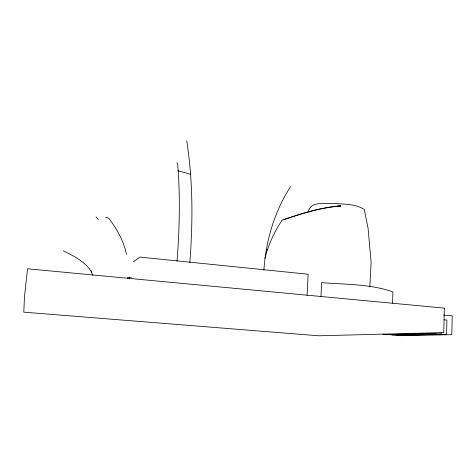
<?xml version="1.0" encoding="UTF-8"?>
<svg xmlns="http://www.w3.org/2000/svg" width="476" height="476" viewBox="0 0 476 476"><rect width="100%" height="100%" fill="white"/><g stroke="black" fill="none" stroke-linecap="round" stroke-linejoin="round"><path stroke-width="0.71" d="M441.389 332.331L441.359 333.783L392.295 334.92M392.545 303.194L392.92 291.913C370.298 283.857 345.374 284.606 321.651 282.625L320.979 296.5M127.752 278.93L127.824 277.46M307.062 295.382L308.15 274.236L139.789 257.07L133.47 261.723M369.816 286.879L371.125 262.478L368.061 228.2L364.247 209.369C355.138 203.663 343.458 204.305 333.081 203.341C324.757 204.269 310.525 200.592 308.198 211.987M189.841 262.627C192.958 222.06 193.042 181.1 186.741 140.819M177.024 261.211C179.589 228.873 180.279 196.344 177.709 163.988L176.989 162.679M263.877 270.356C265.804 240.832 274.414 211.671 290.503 186.711M129.293 278.454L129.424 276.99M264.965 258.337C268.214 244.67 274.384 231.895 282.078 220.198C301.076 213.629 320.532 207.203 340.733 205.935C321.306 207.661 302.486 213.355 284.065 219.49M266.173 249.989L267.524 249.4M340.733 205.935L336.681 206.191M387.571 334.527L436.099 333.343M397.008 335.306L446.595 334.229L446.904 320.074L444.043 319.818M127.943 277.609L131.388 277.544M382.829 334.134L401.702 335.693L451.807 334.67L452.2 315.856L443.549 315.058M177.845 170.741L190.959 174.341M105.755 217.294L108.772 218.228C116.87 229.027 123.909 241.052 126.449 254.47M63.29 250.81C73.953 256.07 85.43 261.776 91.826 272.296L91.053 270.909L92.874 275.533M96.128 216.919L98.437 219.644M444.316 308.139L443.769 332.557L318.575 335.794L23.8 312.167L24.449 296.851L27.56 268.797L444.316 308.139"/></g></svg>
